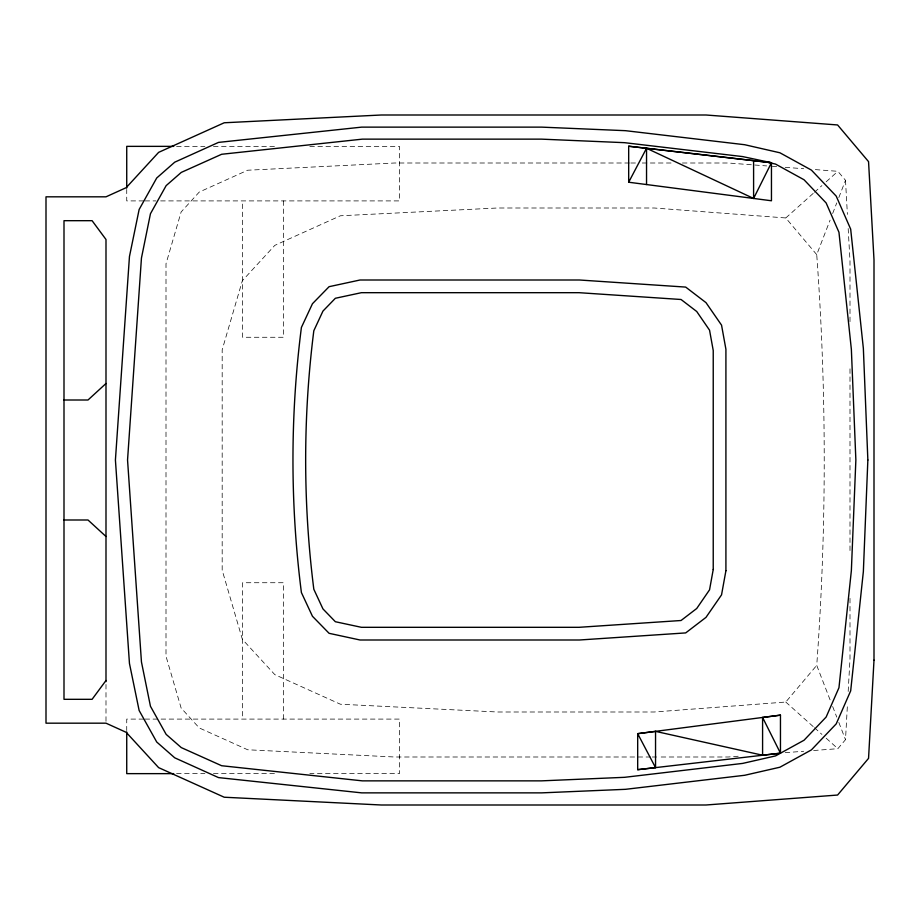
<?xml version="1.0" encoding="UTF-8"?>
<svg xmlns="http://www.w3.org/2000/svg" width="920" height="920" viewBox="0 0 920 920"><rect width="100%" height="100%" fill="white"/><g stroke="black" fill="none" stroke-linecap="round" stroke-linejoin="round"><path stroke-width="0.69" stroke-dasharray="4.6 3.45" d="M813.659 750.513L837.867 748.684L845.503 739.68L847.389 705.629M848.182 691.449L849.999 658.823L849.999 597.091M830.081 699.867L816.73 665.367A2817.672 2817.672 0 0 0 816.73 254.633L830.081 220.133M832.657 213.498L836.763 202.883M838.821 197.57L845.503 180.32L837.867 171.315L813.659 169.487M816.73 254.633L785.772 217.959L654.178 208L497.501 208L340.411 215.774L274.815 245.364L242.362 280.68L222.18 349.818L222.18 570.181L242.362 639.319L274.815 674.636L340.411 704.225L497.501 711.999L654.178 711.999L785.772 702.04L816.73 665.367M785.772 217.959L813.418 193.211M814.476 192.257L821.916 185.598M826.171 181.792L837.867 171.315M738.196 756.24L728.226 756.999L658.053 756.999M785.185 752.675L803.689 751.272M176.559 146.36L204.907 146.36M213.486 146.36L275.805 146.36M309.844 146.36L399.452 146.36L399.452 200.905L157.193 200.905M629.406 163.001L394.542 163.001L247.687 170.223L199.272 192.05L181.136 211.956L166.002 263.775L166.002 656.224L181.136 708.043L199.272 727.95L247.687 749.777L394.542 756.999L650.888 756.999M630.844 163.001L636.571 163.001M642.298 163.001L672.37 163.001M682.398 163.001L728.226 163.001L766.67 165.922M143.635 200.905L126.73 200.905L126.73 189.428M145.004 200.905L155.836 200.905M143.635 719.095L126.73 719.095L126.73 730.572M145.004 719.095L399.452 719.095L399.452 773.639L309.844 773.639M652.326 756.999L656.627 756.999M176.559 773.639L204.907 773.639M213.486 773.639L275.805 773.639M772.363 166.347L776.641 166.669M785.185 167.325L803.689 168.728M785.772 702.04L813.418 726.788M814.476 727.743L821.916 734.401M826.171 738.208L837.867 748.684M832.657 706.502L836.763 717.117M838.821 722.43L845.503 739.68M845.503 180.32L847.389 214.371M848.182 228.551L849.999 261.176L849.999 322.909M849.999 368.839L849.999 551.16M283.544 200.905L283.544 337.272L242.638 337.272L242.638 200.905M283.544 719.095L283.544 582.728L242.638 582.728L242.638 719.095M105.995 684.48L105.995 721.763"/><path stroke-width="1.38" d="M628.682 146.222L771.454 162.725L771.454 200.767L628.682 182.229L628.682 146.222L646.542 148.269L753.595 198.455L771.454 162.725L742.681 156.595L624.588 142.68L541.409 139.138L362.365 139.138L221.639 154.273L181.274 172.408L166.14 185.633L150.454 213.727L141.45 258.048L127.546 460L141.45 661.952L150.454 706.272L166.14 734.367L181.274 747.592L221.639 765.727L362.365 780.861L541.409 780.861L624.588 777.319L742.681 763.404L775.548 755.906L804.045 740.232L826.137 717.048L838.959 687.723L851.368 570.596L855.864 460L851.368 349.404L838.959 232.277L826.137 202.952L804.045 179.768L775.548 164.093L767.222 162.184M628.682 182.229L646.542 148.269L771.454 162.725M105.995 680.501L92.092 699.315L63.997 699.315L63.997 220.685L92.092 220.685L105.995 239.499L105.995 681.616M105.995 383.502L87.998 400.004L63.997 400.004M655.546 731.365L637.686 733.677L637.686 769.683L655.546 767.636L655.546 731.365L762.588 755.228L780.459 753.181L780.459 715.139L762.588 717.45L762.588 755.228M780.459 715.139L637.686 733.677L655.546 767.636M637.686 769.683L780.459 753.181L762.588 717.45M173.742 146.36L126.73 146.36L126.73 187.99M63.997 519.995L87.998 519.995L105.995 536.498M173.742 773.639L126.73 773.639L126.73 732.009M753.595 160.678L753.595 198.455M646.542 148.269L646.542 184.54M867.859 460L863.362 571.55L850.678 690.862L836.222 723.867L811.405 749.904L779.907 767.222L744.728 775.272L625.543 789.314L541.684 792.867L361.686 792.867L218.5 777.595L174.731 757.815L156.722 742.003L139.138 710.505L129.455 663.458L115.414 460L129.455 256.542L139.138 209.495L156.722 177.997L174.731 162.184L218.5 142.404L361.686 127.132L541.684 127.132L625.543 130.686L744.728 144.727L779.907 152.777L811.405 170.096L836.222 196.132L850.678 229.137L863.362 348.45L867.859 460M874 660.181L868.549 758.367L837.591 795.041L705.996 805L381.317 805L224.227 797.226L158.631 767.636L126.178 732.32L105.995 723.178L46 723.178L46 196.822L105.995 196.822L126.178 187.68L158.631 152.363L224.227 122.774L381.317 115L705.996 115L837.591 124.959L868.549 161.632L874 259.82L874 660.181M713.23 569.503L709.55 589.823L696.727 608.499L681.042 620.505L579.048 627.313L361.41 627.313L335.363 621.724L322.954 608.913L313.823 589.271A1028.123 1028.123 0 0 1 313.823 330.728L322.954 311.086L335.363 298.275L361.41 292.686L579.048 292.686L681.042 299.494L696.727 311.5L709.55 330.176L713.23 350.497L713.23 569.503M725.914 570.722L721.544 594.86L705.996 617.366L685.688 632.914L579.45 639.998L360.042 639.998L329.096 633.317L312.455 616.273L301.403 592.549A1044.97 1044.97 0 0 1 301.403 327.451L312.455 303.726L329.096 286.683L360.042 280.002L579.45 280.002L685.688 287.086L705.996 302.634L721.544 325.139L725.914 349.278L725.914 570.722"/></g></svg>
